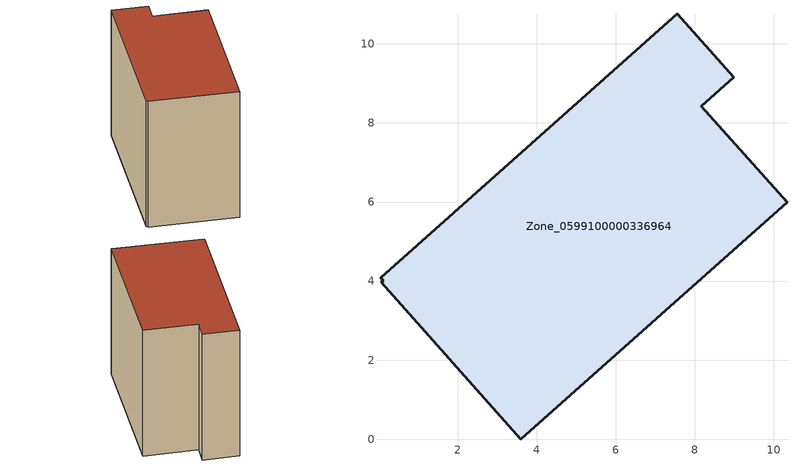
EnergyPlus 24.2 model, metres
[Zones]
Zone_0599100000336964
 floor ground (C_G): 0.04,4.08 7.55,10.76 8.99,9.15 8.16,8.42 10.33,5.99 3.6,0 0.06,3.97 0.12,4.01 z0
 wall outside (C_F): 0.06,3.97 3.6,0 10.33,5.99 8.16,8.42 8.99,9.15 7.55,10.76 0.04,4.08 0.12,4.01 0.06,3.97 z0:8.43
 roof outside (C_R): 0.04,4.08 0.12,4.01 0.06,3.97 3.6,0 10.33,5.99 8.16,8.42 8.99,9.15 7.55,10.76 z8.43
[BUILDING]
Pand.0599100000336964: North Axis=0; Terrain=City; Loads Convergence Tolerance Value=0.04; Temperature Convergence Tolerance Value=0.4; Solar Distribution=FullExterior; Maximum Number of Warmup Days=25; Minimum Number of Warmup Days=1
[Site:Location]
Rotterdam.The.Hague.AP_ZH_NLD Design_Conditions: Latitude=51.96; Longitude=4.45; Time Zone=1; Elevation=-4.5
[SITE:GROUNDTEMPERATURE:BUILDINGSURFACE]
18, 18, 18, 18, 18, 18, 18, 18, 18, 18, 18, 18
[MATERIAL] Thermal Absorptance=0.9; Solar Absorptance=0.7; Visible Absorptance=0.7
Name | Roughness | Thickness | Conductivity | Density | Specific Heat
G.TI.1975-1991 | MediumSmooth | 0.15 | 0.288461 | 540 | 1210
F.TI.1975-1991 | Rough | 0.3 | 0.230769 | 1920 | 840
R.TI.1975-1991 | MediumRough | 0.2 | 0.153846 | 1500 | 1000
[CONSTRUCTION]
C_G: G.TI.1975-1991
C_F: F.TI.1975-1991
C_R: R.TI.1975-1991
[ZONE]
Zone_0599100000336964: Type=1; Multiplier=1; Ceiling Height=Autocalculate; Volume=Autocalculate; Floor Area=autocalculate; Part of Total Floor Area=Yes
[ZONEINFILTRATION:DESIGNFLOWRATE]
Infil_Zone_0599100000336964: Zone or ZoneList or Space or SpaceList=Zone_0599100000336964; Schedule=AlwaysOn; Design Flow Rate Calculation Method=Flow/Area; Flow Rate per Floor Area=0.003; Constant Term Coefficient=1; Temperature Term Coefficient=0; Velocity Term Coefficient=0; Velocity Squared Term Coefficient=0
[HVACTEMPLATE:ZONE:IDEALLOADSAIRSYSTEM]
Zone_0599100000336964: Maximum Heating Supply Air Temperature=50; Minimum Cooling Supply Air Temperature=13; Maximum Heating Supply Air Humidity Ratio=0.0156; Minimum Cooling Supply Air Humidity Ratio=0.0077; Heating Limit=NoLimit; Cooling Limit=NoLimit; Dehumidification Control Type=ConstantSensibleHeatRatio; Cooling Sensible Heat Ratio=0.7; Dehumidification Setpoint=60; Humidification Control Type=None; Humidification Setpoint=30; Outdoor Air Method=None; Outdoor Air Flow Rate per Person=0.00944; Outdoor Air Flow Rate per Zone Floor Area=0; Outdoor Air Flow Rate per Zone=0; Demand Controlled Ventilation Type=None; Outdoor Air Economizer Type=NoEconomizer; Heat Recovery Type=None; Sensible Heat Recovery Effectiveness=0.7; Latent Heat Recovery Effectiveness=0.65
[ZONECONTROL:THERMOSTAT]
ThermostatControl_Zone_0599100000336964: Zone or ZoneList=Zone_0599100000336964; Control Type Schedule=DualSetpointControlType; Control 1=Thermostat_Zone_0599100000336964; Temperature Difference Between Cutout And Setpoint=0
[THERMOSTATSETPOINT:DUALSETPOINT]
Thermostat_Zone_0599100000336964: Heating Setpoint Temperature Schedule=HeatingSetpoint_Zone_0599100000336964; Cooling Setpoint Temperature Schedule=CoolingSetpoint_Zone_0599100000336964
[SCHEDULE:COMPACT]
HeatingSetpoint_Zone_0599100000336964: Through: 12/31, For: AllDays, Until: 24:00, 21
CoolingSetpoint_Zone_0599100000336964: Through: 12/31, For: AllDays, Until: 24:00, 24
DualSetpointControlType: Through: 12/31, For: AllDays, Until: 24:00, 4
AlwaysOn: Through: 12/31, For: AllDays, Until: 24:00, 1
